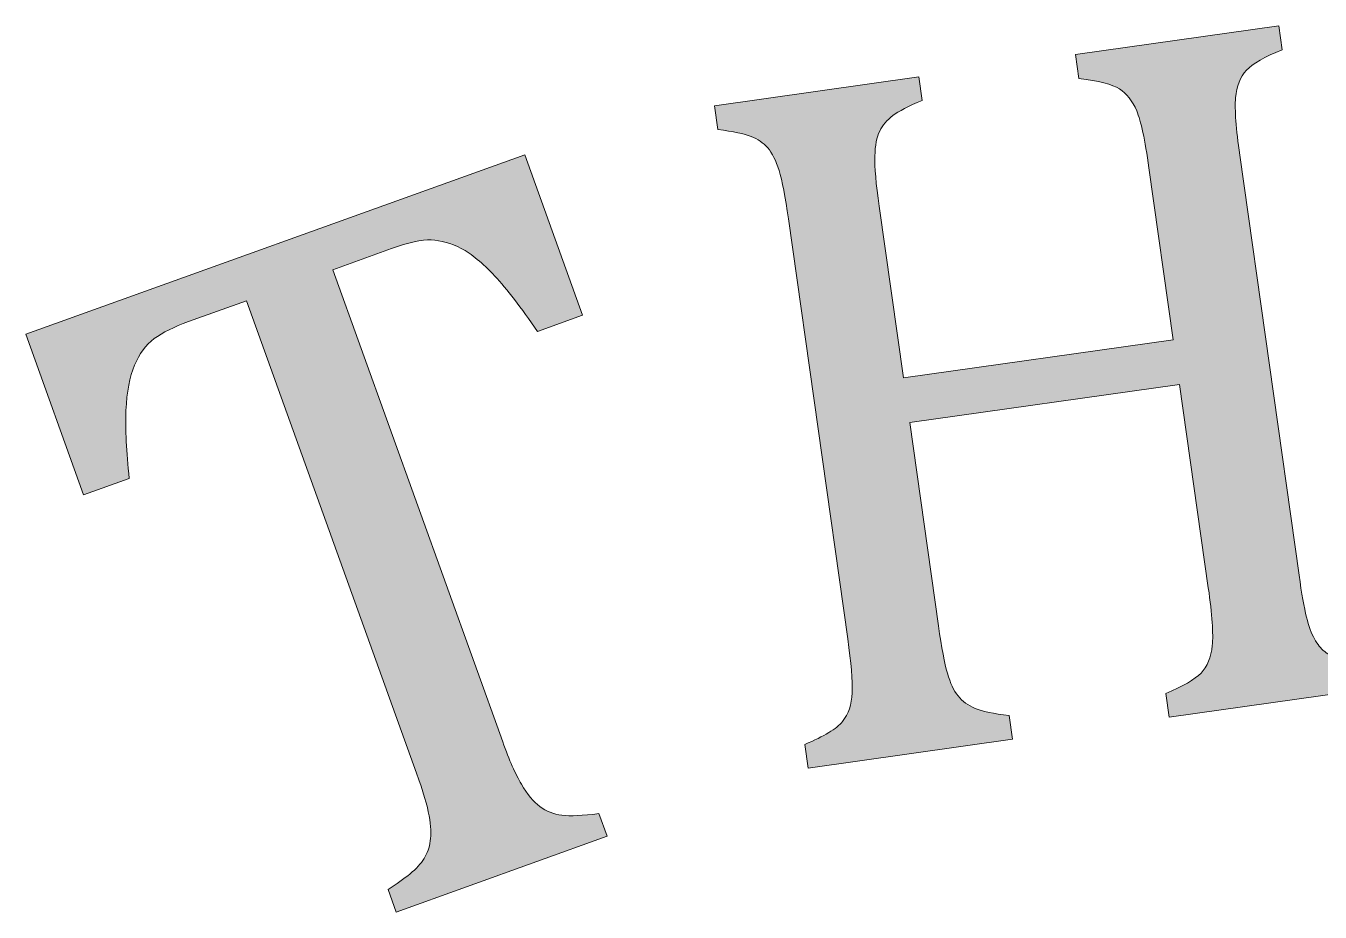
# Model space of a CAD drawing. Extents: x 80 to 1000, y -1053 to -27.
# Drawn here: x 316.3 to 496.4, y -150.6 to -27.3 of the extents above; entities that cross this region are included whole.
import ezdxf

# ---------------------------------------------------------------- set-up
doc = ezdxf.new("R2010")
doc.units = 0
doc.header["$MEASUREMENT"] = 0
doc.layers.add('Layer 1', color=7, linetype='Continuous', lineweight=0)

# ---------------------------------------------------------------- blocks, each defined once
blk = doc.blocks.new('Block_5')
at = {"layer": 'Layer 1', "true_color": 0x000000, "transparency": 33554687}
h = blk.add_hatch(color=18, dxfattribs=at)
h.dxf.hatch_style = 2
edge = h.paths.add_edge_path()
edge.add_spline(control_points=[(493.46, -103.66), (493.83, -106.27), (494.18, -108.22), (494.5, -109.51), (494.82, -110.8), (495.19, -111.81), (495.61, -112.55), (496.04, -113.3), (496.51, -113.88), (497.03, -114.32), (497.55, -114.75), (498.26, -115.1), (499.15, -115.39), (500.04, -115.68), (501.39, -115.93), (503.21, -116.13), (503.21, -116.13), (503.68, -119.44), (503.68, -119.44), (503.68, -119.44), (475.39, -123.43), (475.39, -123.43), (475.39, -123.43), (474.92, -120.13), (474.92, -120.13), (477.31, -119.15), (478.94, -118.2), (479.82, -117.3), (480.71, -116.39), (481.23, -115.13), (481.39, -113.49), (481.55, -111.87), (481.36, -109.18), (480.84, -105.45), (480.84, -105.45), (476.84, -77.15), (476.84, -77.15), (476.84, -77.15), (439.29, -82.46), (439.29, -82.46), (439.29, -82.46), (443.29, -110.75), (443.29, -110.75), (443.71, -113.77), (444.13, -115.96), (444.53, -117.33), (444.93, -118.7), (445.42, -119.75), (446.01, -120.49), (446.6, -121.24), (447.39, -121.81), (448.39, -122.22), (449.39, -122.63), (450.96, -122.96), (453.11, -123.21), (453.11, -123.21), (453.57, -126.52), (453.57, -126.52), (453.57, -126.52), (425.15, -130.54), (425.15, -130.54), (425.15, -130.54), (424.68, -127.23), (424.68, -127.23), (427.37, -126.11), (429.12, -125.05), (429.94, -124.04), (430.76, -123.03), (431.21, -121.69), (431.27, -120.03), (431.33, -118.37), (431.13, -115.87), (430.66, -112.54), (430.66, -112.54), (422.41, -54.12), (422.41, -54.12), (421.97, -51.02), (421.53, -48.77), (421.11, -47.39), (420.68, -46), (420.15, -44.95), (419.53, -44.24), (418.9, -43.52), (418.12, -42.99), (417.2, -42.63), (416.28, -42.28), (414.74, -41.96), (412.59, -41.67), (412.59, -41.67), (412.12, -38.36), (412.12, -38.36), (412.12, -38.36), (440.55, -34.34), (440.55, -34.34), (440.55, -34.34), (441.02, -37.65), (441.02, -37.65), (439.1, -38.43), (437.74, -39.12), (436.94, -39.74), (436.13, -40.36), (435.52, -41.08), (435.11, -41.9), (434.69, -42.71), (434.47, -43.88), (434.43, -45.4), (434.39, -46.92), (434.59, -49.23), (435.03, -52.34), (435.03, -52.34), (438.41, -76.24), (438.41, -76.24), (438.41, -76.24), (475.96, -70.94), (475.96, -70.94), (475.96, -70.94), (472.58, -47.03), (472.58, -47.03), (472.03, -43.12), (471.45, -40.47), (470.87, -39.08), (470.28, -37.69), (469.48, -36.68), (468.48, -36.04), (467.47, -35.4), (465.58, -34.91), (462.83, -34.57), (462.83, -34.57), (462.36, -31.26), (462.36, -31.26), (462.36, -31.26), (490.65, -27.26), (490.65, -27.26), (490.65, -27.26), (491.12, -30.57), (491.12, -30.57), (488.69, -31.56), (487.03, -32.51), (486.16, -33.44), (485.28, -34.37), (484.77, -35.65), (484.63, -37.27), (484.49, -38.9), (484.69, -41.56), (485.21, -45.25), (485.21, -45.25), (493.46, -103.66), (493.46, -103.66)], knot_values=[0, 0, 0, 0, 1, 1, 1, 2, 2, 2, 3, 3, 3, 4, 4, 4, 5, 5, 5, 6, 6, 6, 7, 7, 7, 8, 8, 8, 9, 9, 9, 10, 10, 10, 11, 11, 11, 12, 12, 12, 13, 13, 13, 14, 14, 14, 15, 15, 15, 16, 16, 16, 17, 17, 17, 18, 18, 18, 19, 19, 19, 20, 20, 20, 21, 21, 21, 22, 22, 22, 23, 23, 23, 24, 24, 24, 25, 25, 25, 26, 26, 26, 27, 27, 27, 28, 28, 28, 29, 29, 29, 30, 30, 30, 31, 31, 31, 32, 32, 32, 33, 33, 33, 34, 34, 34, 35, 35, 35, 36, 36, 36, 37, 37, 37, 38, 38, 38, 39, 39, 39, 40, 40, 40, 41, 41, 41, 42, 42, 42, 43, 43, 43, 44, 44, 44, 45, 45, 45, 46, 46, 46, 47, 47, 47, 48, 48, 48, 49, 49, 49, 49], degree=3, periodic=0)
h = blk.add_hatch(color=18, dxfattribs=at)
h.dxf.hatch_style = 2
edge = h.paths.add_edge_path()
edge.add_spline(control_points=[(316.29, -70.17), (316.29, -70.17), (385.72, -45.18), (385.72, -45.18), (385.72, -45.18), (393.76, -67.52), (393.76, -67.52), (393.76, -67.52), (387.47, -69.78), (387.47, -69.78), (385.21, -66.44), (383.23, -63.86), (381.54, -62.06), (379.85, -60.25), (378.29, -58.97), (376.87, -58.23), (375.44, -57.49), (374.05, -57.09), (372.71, -57.04), (371.36, -57), (369.51, -57.4), (367.16, -58.24), (367.16, -58.24), (359.01, -61.18), (359.01, -61.18), (359.01, -61.18), (382.65, -126.89), (382.65, -126.89), (383.56, -129.41), (384.42, -131.38), (385.24, -132.77), (386.06, -134.17), (386.91, -135.2), (387.81, -135.87), (388.7, -136.54), (389.72, -136.94), (390.89, -137.08), (392.05, -137.22), (393.76, -137.15), (396.03, -136.86), (396.03, -136.86), (397.16, -140.01), (397.16, -140.01), (397.16, -140.01), (367.83, -150.56), (367.83, -150.56), (367.83, -150.56), (366.7, -147.42), (366.7, -147.42), (367.88, -146.65), (368.89, -145.93), (369.75, -145.23), (370.61, -144.53), (371.27, -143.83), (371.71, -143.11), (372.15, -142.4), (372.44, -141.58), (372.57, -140.66), (372.7, -139.75), (372.64, -138.58), (372.4, -137.17), (372.16, -135.76), (371.58, -133.77), (370.65, -131.21), (370.65, -131.21), (347.01, -65.49), (347.01, -65.49), (347.01, -65.49), (338.92, -68.4), (338.92, -68.4), (336.91, -69.13), (335.32, -69.92), (334.16, -70.77), (332.99, -71.62), (332.07, -72.86), (331.4, -74.48), (330.72, -76.1), (330.33, -78.2), (330.22, -80.77), (330.11, -83.35), (330.26, -86.5), (330.68, -90.22), (330.68, -90.22), (324.33, -92.5), (324.33, -92.5), (324.33, -92.5), (316.29, -70.17), (316.29, -70.17)], knot_values=[0, 0, 0, 0, 1, 1, 1, 2, 2, 2, 3, 3, 3, 4, 4, 4, 5, 5, 5, 6, 6, 6, 7, 7, 7, 8, 8, 8, 9, 9, 9, 10, 10, 10, 11, 11, 11, 12, 12, 12, 13, 13, 13, 14, 14, 14, 15, 15, 15, 16, 16, 16, 17, 17, 17, 18, 18, 18, 19, 19, 19, 20, 20, 20, 21, 21, 21, 22, 22, 22, 23, 23, 23, 24, 24, 24, 25, 25, 25, 26, 26, 26, 27, 27, 27, 28, 28, 28, 29, 29, 29, 29], degree=3, periodic=0)
at = {"layer": 'Layer 1'}
for points, knots in [([(493.46, -103.66), (493.83, -106.27), (494.18, -108.22), (494.5, -109.51), (494.82, -110.8), (495.19, -111.81), (495.61, -112.55), (496.04, -113.3), (496.51, -113.88), (497.03, -114.32), (497.55, -114.75), (498.26, -115.1), (499.15, -115.39), (500.04, -115.68), (501.39, -115.93), (503.21, -116.13), (503.21, -116.13), (503.68, -119.44), (503.68, -119.44), (503.68, -119.44), (475.39, -123.43), (475.39, -123.43), (475.39, -123.43), (474.92, -120.13), (474.92, -120.13), (477.31, -119.15), (478.94, -118.2), (479.82, -117.3), (480.71, -116.39), (481.23, -115.13), (481.39, -113.49), (481.55, -111.87), (481.36, -109.18), (480.84, -105.45), (480.84, -105.45), (476.84, -77.15), (476.84, -77.15), (476.84, -77.15), (439.29, -82.46), (439.29, -82.46), (439.29, -82.46), (443.29, -110.75), (443.29, -110.75), (443.71, -113.77), (444.13, -115.96), (444.53, -117.33), (444.93, -118.7), (445.42, -119.75), (446.01, -120.49), (446.6, -121.24), (447.39, -121.81), (448.39, -122.22), (449.39, -122.63), (450.96, -122.96), (453.11, -123.21), (453.11, -123.21), (453.57, -126.52), (453.57, -126.52), (453.57, -126.52), (425.15, -130.54), (425.15, -130.54), (425.15, -130.54), (424.68, -127.23), (424.68, -127.23), (427.37, -126.11), (429.12, -125.05), (429.94, -124.04), (430.76, -123.03), (431.21, -121.69), (431.27, -120.03), (431.33, -118.37), (431.13, -115.87), (430.66, -112.54), (430.66, -112.54), (422.41, -54.12), (422.41, -54.12), (421.97, -51.02), (421.53, -48.77), (421.11, -47.39), (420.68, -46), (420.15, -44.95), (419.53, -44.24), (418.9, -43.52), (418.12, -42.99), (417.2, -42.63), (416.28, -42.28), (414.74, -41.96), (412.59, -41.67), (412.59, -41.67), (412.12, -38.36), (412.12, -38.36), (412.12, -38.36), (440.55, -34.34), (440.55, -34.34), (440.55, -34.34), (441.02, -37.65), (441.02, -37.65), (439.1, -38.43), (437.74, -39.12), (436.94, -39.74), (436.13, -40.36), (435.52, -41.08), (435.11, -41.9), (434.69, -42.71), (434.47, -43.88), (434.43, -45.4), (434.39, -46.92), (434.59, -49.23), (435.03, -52.34), (435.03, -52.34), (438.41, -76.24), (438.41, -76.24), (438.41, -76.24), (475.96, -70.94), (475.96, -70.94), (475.96, -70.94), (472.58, -47.03), (472.58, -47.03), (472.03, -43.12), (471.45, -40.47), (470.87, -39.08), (470.28, -37.69), (469.48, -36.68), (468.48, -36.04), (467.47, -35.4), (465.58, -34.91), (462.83, -34.57), (462.83, -34.57), (462.36, -31.26), (462.36, -31.26), (462.36, -31.26), (490.65, -27.26), (490.65, -27.26), (490.65, -27.26), (491.12, -30.57), (491.12, -30.57), (488.69, -31.56), (487.03, -32.51), (486.16, -33.44), (485.28, -34.37), (484.77, -35.65), (484.63, -37.27), (484.49, -38.9), (484.69, -41.56), (485.21, -45.25), (485.21, -45.25), (493.46, -103.66), (493.46, -103.66)], [0, 0, 0, 0, 1, 1, 1, 2, 2, 2, 3, 3, 3, 4, 4, 4, 5, 5, 5, 6, 6, 6, 7, 7, 7, 8, 8, 8, 9, 9, 9, 10, 10, 10, 11, 11, 11, 12, 12, 12, 13, 13, 13, 14, 14, 14, 15, 15, 15, 16, 16, 16, 17, 17, 17, 18, 18, 18, 19, 19, 19, 20, 20, 20, 21, 21, 21, 22, 22, 22, 23, 23, 23, 24, 24, 24, 25, 25, 25, 26, 26, 26, 27, 27, 27, 28, 28, 28, 29, 29, 29, 30, 30, 30, 31, 31, 31, 32, 32, 32, 33, 33, 33, 34, 34, 34, 35, 35, 35, 36, 36, 36, 37, 37, 37, 38, 38, 38, 39, 39, 39, 40, 40, 40, 41, 41, 41, 42, 42, 42, 43, 43, 43, 44, 44, 44, 45, 45, 45, 46, 46, 46, 47, 47, 47, 48, 48, 48, 49, 49, 49, 49]), ([(316.29, -70.17), (316.29, -70.17), (385.72, -45.18), (385.72, -45.18), (385.72, -45.18), (393.76, -67.52), (393.76, -67.52), (393.76, -67.52), (387.47, -69.78), (387.47, -69.78), (385.21, -66.44), (383.23, -63.86), (381.54, -62.06), (379.85, -60.25), (378.29, -58.97), (376.87, -58.23), (375.44, -57.49), (374.05, -57.09), (372.71, -57.04), (371.36, -57), (369.51, -57.4), (367.16, -58.24), (367.16, -58.24), (359.01, -61.18), (359.01, -61.18), (359.01, -61.18), (382.65, -126.89), (382.65, -126.89), (383.56, -129.41), (384.42, -131.38), (385.24, -132.77), (386.06, -134.17), (386.91, -135.2), (387.81, -135.87), (388.7, -136.54), (389.72, -136.94), (390.89, -137.08), (392.05, -137.22), (393.76, -137.15), (396.03, -136.86), (396.03, -136.86), (397.16, -140.01), (397.16, -140.01), (397.16, -140.01), (367.83, -150.56), (367.83, -150.56), (367.83, -150.56), (366.7, -147.42), (366.7, -147.42), (367.88, -146.65), (368.89, -145.93), (369.75, -145.23), (370.61, -144.53), (371.27, -143.83), (371.71, -143.11), (372.15, -142.4), (372.44, -141.58), (372.57, -140.66), (372.7, -139.75), (372.64, -138.58), (372.4, -137.17), (372.16, -135.76), (371.58, -133.77), (370.65, -131.21), (370.65, -131.21), (347.01, -65.49), (347.01, -65.49), (347.01, -65.49), (338.92, -68.4), (338.92, -68.4), (336.91, -69.13), (335.32, -69.92), (334.16, -70.77), (332.99, -71.62), (332.07, -72.86), (331.4, -74.48), (330.72, -76.1), (330.33, -78.2), (330.22, -80.77), (330.11, -83.35), (330.26, -86.5), (330.68, -90.22), (330.68, -90.22), (324.33, -92.5), (324.33, -92.5), (324.33, -92.5), (316.29, -70.17), (316.29, -70.17)], [0, 0, 0, 0, 1, 1, 1, 2, 2, 2, 3, 3, 3, 4, 4, 4, 5, 5, 5, 6, 6, 6, 7, 7, 7, 8, 8, 8, 9, 9, 9, 10, 10, 10, 11, 11, 11, 12, 12, 12, 13, 13, 13, 14, 14, 14, 15, 15, 15, 16, 16, 16, 17, 17, 17, 18, 18, 18, 19, 19, 19, 20, 20, 20, 21, 21, 21, 22, 22, 22, 23, 23, 23, 24, 24, 24, 25, 25, 25, 26, 26, 26, 27, 27, 27, 28, 28, 28, 29, 29, 29, 29])]:
    blk.add_open_spline(points, degree=3, knots=knots, dxfattribs=at)
blk = doc.blocks.new('Block_0')
at = {"layer": 'Layer 1'}
blk.add_blockref('Block_5', (0, 0), dxfattribs=at)

msp = doc.modelspace()

# ---------------------------------------------------------------- block references
at = {"layer": 'Layer 1'}
msp.add_blockref('Block_0', (0, 0), dxfattribs=at)

doc.saveas('drawing.dxf')
